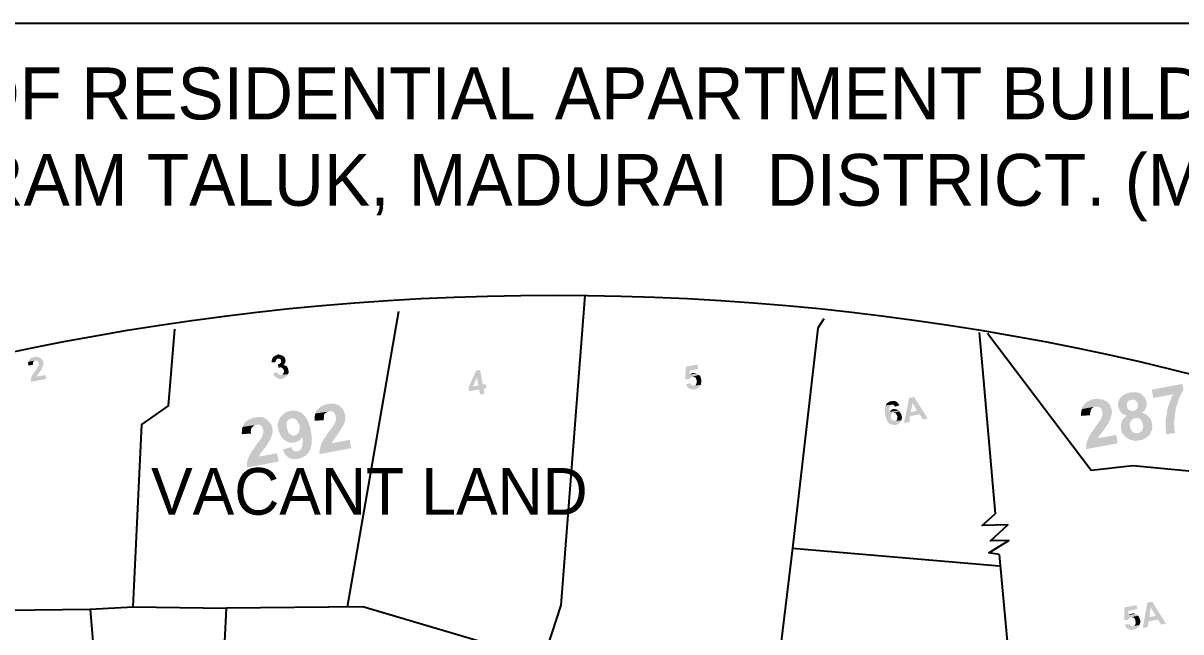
# Model space of a CAD drawing. Header units: metres. Extents: x 297 to 3998, y 336 to 1712.
# Drawn here: x 3210.3 to 3433.7, y 1444.5 to 1561.8 of the extents above; entities that cross this region are included whole.
import ezdxf

# ---------------------------------------------------------------- set-up
doc = ezdxf.new("R2010")
doc.units = ezdxf.units.M
doc.header["$MEASUREMENT"] = 0
doc.styles.get("Standard").update_dxf_attribs({"font": 'CENSCBK.TTF'})

msp = doc.modelspace()

# ---------------------------------------------------------------- hatches: boundary and pattern name
at = {"linetype": 'Continuous'}
for points in [[(3212.462, 1497.429), (3212.366, 1497.411), (3212.081, 1497.359), (3211.718, 1497.193), (3211.467, 1496.95), (3211.329, 1496.63), (3211.347, 1496.534), (3212.584, 1496.762), (3212.983, 1496.737), (3213.226, 1496.487), (3213.278, 1496.201), (3213.253, 1495.803), (3213.271, 1495.708), (3213.176, 1495.69), (3213.193, 1495.595), (3213.098, 1495.577), (3212.96, 1495.257), (3212.727, 1494.918), (3212.494, 1494.58), (3212.261, 1494.242), (3212.184, 1494.129), (3212.028, 1493.904), (3211.951, 1493.791), (3211.968, 1493.696), (3211.891, 1493.583), (3211.813, 1493.47), (3211.83, 1493.375), (3211.753, 1493.262), (3211.77, 1493.167), (3211.693, 1493.054), (3211.728, 1492.864), (3211.745, 1492.769), (3211.763, 1492.673), (3214.714, 1493.217), (3214.574, 1493.979), (3212.86, 1493.663), (3212.938, 1493.776), (3213.171, 1494.114), (3213.481, 1494.565), (3213.792, 1495.016), (3214.008, 1495.45), (3214.128, 1495.866), (3214.248, 1496.281), (3214.065, 1496.74), (3213.917, 1497.008), (3213.692, 1497.163), (3213.579, 1497.241), (3213.146, 1497.456), (3212.747, 1497.481), (3212.652, 1497.464)], [(3258.329, 1496.923), (3258.252, 1496.81), (3258.269, 1496.715), (3258.192, 1496.602), (3258.227, 1496.411), (3259.006, 1496.457), (3258.988, 1496.552), (3259.048, 1496.76), (3259.126, 1496.873), (3259.109, 1496.968), (3259.204, 1496.985), (3259.281, 1497.098), (3259.377, 1497.116), (3259.472, 1497.133)], [(3259.331, 1497.895), (3258.968, 1497.729), (3258.7, 1497.582), (3258.45, 1497.338), (3258.312, 1497.018), (3258.329, 1496.923), (3259.472, 1497.133), (3259.567, 1497.151), (3259.87, 1497.108), (3260.018, 1496.84), (3260.053, 1496.65), (3260.011, 1496.346), (3259.76, 1496.103), (3259.57, 1496.068), (3259.474, 1496.051), (3259.52, 1495.272), (3259.502, 1495.367), (3259.597, 1495.384), (3259.883, 1495.437), (3261.008, 1495.743), (3260.913, 1495.725), (3260.687, 1495.88), (3260.592, 1495.863), (3260.479, 1495.941), (3260.574, 1495.958), (3260.73, 1496.184), (3260.885, 1496.409), (3260.91, 1496.807), (3260.822, 1497.283), (3260.466, 1497.612), (3260.449, 1497.707), (3260.354, 1497.689), (3259.617, 1497.947), (3259.522, 1497.93)], [(3211.347, 1496.534), (3211.269, 1496.422), (3211.209, 1496.214), (3211.226, 1496.118), (3211.244, 1496.023), (3211.279, 1495.833), (3212.154, 1495.895), (3212.136, 1495.991), (3212.161, 1496.389), (3212.316, 1496.615), (3212.489, 1496.745), (3212.584, 1496.762)], [(3261.008, 1495.743), (3259.883, 1495.437), (3259.978, 1495.454), (3260.299, 1495.317), (3260.559, 1494.971), (3260.629, 1494.59), (3260.492, 1494.269), (3260.336, 1494.044), (3260.241, 1494.026), (3260.146, 1494.009), (3261.401, 1494.142), (3261.461, 1494.35), (3261.539, 1494.462), (3261.521, 1494.558), (3261.486, 1494.748), (3261.399, 1495.224), (3261.381, 1495.319), (3261.268, 1495.397), (3261.233, 1495.587), (3261.121, 1495.665)], [(3298.46, 1494.965), (3297.698, 1494.825), (3296.225, 1491.6), (3296.365, 1490.839), (3298.269, 1491.19), (3298.445, 1490.238), (3299.302, 1490.395), (3299.126, 1491.347), (3299.698, 1491.453), (3299.557, 1492.214), (3297.082, 1491.758), (3297.848, 1493.475)], [(3298.46, 1494.965), (3297.848, 1493.475), (3298.129, 1491.951), (3297.082, 1491.758), (3298.986, 1492.109)], [(3340.401, 1496), (3338.116, 1495.579), (3338.079, 1493.111), (3338.858, 1493.156), (3339.091, 1493.494), (3339.454, 1493.66), (3340.674, 1493.983), (3340.562, 1494.061), (3340.336, 1494.216), (3340.223, 1494.293), (3338.89, 1494.048), (3338.941, 1494.845), (3340.559, 1495.143)], [(3259.357, 1494.552), (3258.517, 1494.299), (3258.535, 1494.204), (3258.7, 1493.841), (3259.056, 1493.513), (3259.377, 1493.375), (3259.698, 1493.237), (3260.096, 1493.212), (3260.477, 1493.282), (3260.822, 1493.543), (3261.168, 1493.803), (3261.246, 1493.916), (3261.324, 1494.029), (3261.401, 1494.142), (3260.146, 1494.009), (3259.86, 1493.956), (3259.748, 1494.034), (3259.635, 1494.112), (3259.409, 1494.267), (3259.392, 1494.362)], [(3339.522, 1494.361), (3339.331, 1494.326), (3339.254, 1494.213), (3339.159, 1494.196), (3339.063, 1494.178), (3338.89, 1494.048), (3340.223, 1494.293), (3340.128, 1494.276), (3340.015, 1494.354), (3339.825, 1494.319), (3339.712, 1494.396), (3339.617, 1494.379)], [(3340.674, 1493.983), (3339.454, 1493.66), (3339.662, 1493.599), (3339.757, 1493.617), (3339.87, 1493.539), (3339.983, 1493.462), (3340.096, 1493.384), (3340.113, 1493.289), (3340.131, 1493.194), (3340.261, 1493.021), (3340.296, 1492.83), (3340.236, 1492.622), (3340.254, 1492.527), (3340.271, 1492.432), (3340.193, 1492.319), (3340.211, 1492.224), (3340.116, 1492.206), (3340.133, 1492.111), (3339.96, 1491.981), (3339.865, 1491.963), (3339.77, 1491.946), (3341.025, 1492.079), (3341.103, 1492.191), (3341.128, 1492.59), (3341.153, 1492.988), (3341.083, 1493.369), (3340.9, 1493.828), (3340.787, 1493.905)], [(3338.998, 1492.394), (3338.159, 1492.141), (3338.437, 1491.7), (3338.68, 1491.45), (3339.114, 1491.234), (3339.512, 1491.209), (3340.006, 1491.202), (3340.369, 1491.367), (3340.715, 1491.628), (3341.025, 1492.079), (3339.77, 1491.946), (3339.675, 1491.928), (3339.58, 1491.911), (3339.372, 1491.971), (3339.259, 1492.049), (3339.129, 1492.221), (3339.016, 1492.299)], [(3423.952, 1490.599), (3423.666, 1490.546), (3423.381, 1490.494), (3423.113, 1490.346), (3422.749, 1490.181), (3422.481, 1490.033), (3422.231, 1489.79), (3422.076, 1489.564), (3421.825, 1489.321), (3421.687, 1489), (3421.627, 1488.792), (3424.215, 1489.171), (3424.406, 1489.206), (3424.691, 1489.259), (3425.03, 1489.026), (3425.29, 1488.68), (3425.456, 1488.317), (3425.43, 1487.918), (3425.31, 1487.502), (3425.06, 1487.259), (3424.792, 1487.111), (3424.601, 1487.076), (3422.334, 1486.56), (3422.559, 1486.405), (3422.767, 1486.345), (3423.296, 1486.147), (3423.201, 1486.129), (3423.045, 1485.904), (3422.777, 1485.756), (3422.622, 1485.53), (3422.371, 1485.287), (3422.329, 1484.984), (3422.191, 1484.663), (3422.148, 1484.36), (3422.106, 1484.057), (3422.159, 1483.772), (3422.211, 1483.486), (3422.264, 1483.2), (3422.316, 1482.915), (3422.464, 1482.647), (3422.707, 1482.396), (3422.855, 1482.128), (3423.081, 1481.973), (3423.306, 1481.817), (3423.532, 1481.662), (3423.74, 1481.602), (3423.965, 1481.447), (3424.268, 1481.404), (3424.476, 1481.344), (3424.779, 1481.301), (3425.083, 1481.259), (3425.368, 1481.311), (3425.654, 1481.364), (3426.035, 1481.434), (3426.32, 1481.487), (3426.588, 1481.635), (3426.856, 1481.782), (3427.029, 1481.913), (3427.28, 1482.156), (3427.548, 1482.304), (3427.703, 1482.529), (3427.859, 1482.755), (3427.901, 1483.058), (3428.074, 1483.188), (3425.391, 1482.792), (3425.105, 1482.739), (3424.802, 1482.782), (3424.594, 1482.842), (3424.368, 1482.997), (3424.221, 1483.266), (3424.09, 1483.438), (3423.942, 1483.706), (3423.89, 1483.992), (3423.837, 1484.278), (3423.802, 1484.468), (3423.845, 1484.771), (3424, 1484.997), (3424.155, 1485.222), (3424.311, 1485.448), (3424.579, 1485.596), (3424.864, 1485.648), (3427.34, 1486.104), (3426.889, 1486.415), (3426.455, 1486.631), (3426.152, 1486.673), (3426.325, 1486.803), (3426.671, 1487.064), (3426.809, 1487.385), (3426.946, 1487.705), (3427.084, 1488.026), (3427.109, 1488.424), (3427.056, 1488.71), (3426.986, 1489.091), (3426.838, 1489.359), (3426.691, 1489.627), (3426.448, 1489.878), (3426.205, 1490.128), (3425.962, 1490.379), (3425.641, 1490.516), (3425.225, 1490.637), (3424.922, 1490.679), (3424.541, 1490.609), (3424.238, 1490.652)], [(3433.984, 1492.251), (3428.081, 1491.163), (3428.379, 1489.544), (3432.283, 1490.264), (3432.11, 1490.133), (3431.895, 1489.7), (3431.774, 1489.284), (3431.576, 1488.755), (3431.456, 1488.339), (3431.241, 1487.906), (3431.138, 1487.395), (3431.018, 1486.979), (3431.01, 1486.485), (3430.89, 1486.07), (3430.787, 1485.558), (3430.78, 1485.065), (3430.755, 1484.666), (3430.747, 1484.173), (3430.74, 1483.679), (3430.827, 1483.203), (3430.82, 1482.71), (3430.855, 1482.519), (3432.569, 1482.835), (3432.534, 1483.025), (3432.446, 1483.501), (3432.454, 1483.995), (3432.366, 1484.471), (3432.373, 1484.965), (3432.476, 1485.476), (3432.483, 1485.969), (3432.569, 1486.576), (3432.671, 1487.087), (3432.774, 1487.598), (3432.877, 1488.109), (3433.092, 1488.543), (3433.195, 1489.054), (3433.393, 1489.582), (3433.608, 1490.016), (3433.824, 1490.449), (3434.039, 1490.883), (3434.212, 1491.013)], [(3269.061, 1488.367), (3268.87, 1488.332), (3268.489, 1488.262), (3268.221, 1488.114), (3267.858, 1487.948), (3267.59, 1487.801), (3267.34, 1487.558), (3267.089, 1487.315), (3266.838, 1487.071), (3266.701, 1486.751), (3266.641, 1486.543), (3269.229, 1486.921), (3269.705, 1487.009), (3270.121, 1486.889), (3270.381, 1486.543), (3270.547, 1486.18), (3270.617, 1485.799), (3270.652, 1485.608), (3270.609, 1485.305), (3270.567, 1485.002), (3270.429, 1484.681), (3270.274, 1484.456), (3270.041, 1484.118), (3269.98, 1483.91), (3269.73, 1483.667), (3269.575, 1483.441), (3269.419, 1483.216), (3269.169, 1482.973), (3269.013, 1482.747), (3268.876, 1482.426), (3268.72, 1482.201), (3268.565, 1481.975), (3268.314, 1481.732), (3268.177, 1481.412), (3268.021, 1481.186), (3267.884, 1480.865), (3267.823, 1480.658), (3267.686, 1480.337), (3267.643, 1480.034), (3267.583, 1479.826), (3267.54, 1479.523), (3267.498, 1479.219), (3267.438, 1479.011), (3267.49, 1478.726), (3273.584, 1479.849), (3273.285, 1481.467), (3269.858, 1480.836), (3269.84, 1480.931), (3269.996, 1481.156), (3270.306, 1481.607), (3270.617, 1482.058), (3270.928, 1482.509), (3271.238, 1482.96), (3271.549, 1483.411), (3271.842, 1483.957), (3272.153, 1484.408), (3272.195, 1484.712), (3272.351, 1484.937), (3272.393, 1485.24), (3272.376, 1485.335), (3272.418, 1485.639), (3272.461, 1485.942), (3272.391, 1486.323), (3272.356, 1486.513), (3272.208, 1486.781), (3272.155, 1487.067), (3271.877, 1487.508), (3271.504, 1487.931), (3270.957, 1488.224), (3270.749, 1488.284), (3270.429, 1488.422), (3270.126, 1488.465), (3269.84, 1488.412), (3269.632, 1488.472), (3269.346, 1488.42)], [(3376.701, 1488.119), (3376.623, 1488.007), (3376.641, 1487.911), (3376.658, 1487.816), (3376.581, 1487.703), (3376.598, 1487.608), (3376.538, 1487.4), (3376.556, 1487.305), (3376.573, 1487.21), (3376.591, 1487.115), (3376.626, 1486.924), (3376.548, 1486.811), (3376.636, 1486.335), (3376.688, 1486.05), (3376.854, 1485.687), (3376.924, 1485.306), (3377.072, 1485.038), (3377.185, 1484.96), (3377.202, 1484.865), (3377.22, 1484.77), (3377.558, 1484.537), (3377.879, 1484.399), (3378.182, 1484.356), (3378.485, 1484.314), (3378.866, 1484.384), (3379.134, 1484.532), (3379.48, 1484.792), (3379.635, 1485.018), (3379.79, 1485.243), (3378.535, 1485.11), (3378.232, 1485.153), (3378.024, 1485.213), (3377.876, 1485.481), (3377.728, 1485.749), (3377.676, 1486.035), (3377.813, 1486.356), (3377.969, 1486.581), (3378.142, 1486.711), (3379.379, 1486.939), (3379.362, 1487.035), (3379.249, 1487.112), (3377.518, 1486.892), (3377.5, 1486.987), (3377.448, 1487.273), (3377.473, 1487.671), (3377.61, 1487.992), (3377.861, 1488.235), (3377.956, 1488.252)], [(3377.929, 1488.936), (3377.643, 1488.884), (3377.453, 1488.848), (3377.28, 1488.718), (3377.184, 1488.701), (3377.107, 1488.588), (3377.012, 1488.57), (3376.856, 1488.345), (3376.779, 1488.232), (3376.796, 1488.137), (3376.701, 1488.119), (3377.956, 1488.252), (3378.051, 1488.27), (3378.147, 1488.287), (3378.259, 1488.21), (3378.372, 1488.132), (3378.39, 1488.037), (3378.502, 1487.959), (3378.52, 1487.864), (3379.359, 1488.117), (3379.342, 1488.212), (3379.081, 1488.558), (3378.838, 1488.808), (3378.517, 1488.946), (3378.119, 1488.971), (3378.024, 1488.954)], [(3382.213, 1489.726), (3381.261, 1489.55), (3380.276, 1484.742), (3381.324, 1484.935), (3381.416, 1486.035), (3383.32, 1486.386), (3381.562, 1486.849), (3381.93, 1488.591)], [(3382.213, 1489.726), (3381.93, 1488.591), (3382.799, 1487.077), (3381.562, 1486.849), (3383.32, 1486.386), (3383.894, 1485.409), (3384.846, 1485.584)], [(3417.002, 1489.318), (3416.812, 1489.283), (3416.431, 1489.213), (3416.067, 1489.048), (3415.799, 1488.9), (3415.531, 1488.752), (3415.186, 1488.492), (3415.03, 1488.266), (3414.797, 1487.928), (3414.642, 1487.702), (3414.599, 1487.399), (3417.17, 1487.873), (3417.664, 1487.865), (3418.079, 1487.745), (3418.322, 1487.494), (3418.488, 1487.131), (3418.558, 1486.75), (3418.611, 1486.465), (3418.551, 1486.257), (3418.413, 1485.936), (3418.37, 1485.633), (3418.215, 1485.407), (3417.982, 1485.069), (3417.827, 1484.844), (3417.671, 1484.618), (3417.438, 1484.28), (3417.283, 1484.054), (3417.128, 1483.829), (3416.972, 1483.603), (3416.817, 1483.378), (3416.662, 1483.152), (3416.411, 1482.909), (3416.273, 1482.589), (3416.118, 1482.363), (3415.98, 1482.042), (3415.825, 1481.817), (3415.687, 1481.496), (3415.627, 1481.288), (3415.584, 1480.985), (3415.447, 1480.664), (3415.482, 1480.474), (3415.439, 1480.171), (3415.396, 1479.868), (3415.432, 1479.677), (3421.525, 1480.8), (3421.227, 1482.419), (3417.799, 1481.787), (3417.842, 1482.09), (3418.152, 1482.541), (3418.558, 1483.01), (3418.869, 1483.461), (3419.18, 1483.912), (3419.49, 1484.363), (3419.801, 1484.814), (3419.999, 1485.342), (3420.154, 1485.568), (3420.197, 1485.871), (3420.257, 1486.079), (3420.317, 1486.287), (3420.359, 1486.59), (3420.402, 1486.893), (3420.349, 1487.179), (3420.297, 1487.465), (3420.149, 1487.733), (3420.096, 1488.018), (3419.818, 1488.459), (3419.35, 1488.865), (3418.916, 1489.08), (3418.691, 1489.236), (3418.388, 1489.278), (3418.084, 1489.321), (3417.781, 1489.364), (3417.478, 1489.406), (3417.288, 1489.371)], [(3421.627, 1488.792), (3421.585, 1488.489), (3421.577, 1487.996), (3421.778, 1487.442), (3421.96, 1486.984), (3422.334, 1486.56), (3424.601, 1487.076), (3424.411, 1487.041), (3423.917, 1487.049), (3423.787, 1487.222), (3423.579, 1487.282), (3423.449, 1487.455), (3423.414, 1487.645), (3423.266, 1487.913), (3423.326, 1488.121), (3423.291, 1488.312), (3423.333, 1488.615), (3423.489, 1488.84), (3423.739, 1489.083), (3423.93, 1489.118), (3424.215, 1489.171)], [(3255.065, 1485.788), (3254.78, 1485.735), (3254.494, 1485.683), (3254.131, 1485.517), (3253.863, 1485.37), (3253.595, 1485.222), (3253.249, 1484.961), (3252.998, 1484.718), (3252.843, 1484.493), (3252.705, 1484.172), (3252.645, 1483.964), (3255.233, 1484.342), (3255.709, 1484.43), (3256.125, 1484.31), (3256.386, 1483.964), (3256.551, 1483.601), (3256.621, 1483.22), (3256.656, 1483.03), (3256.614, 1482.726), (3256.476, 1482.406), (3256.433, 1482.103), (3256.278, 1481.877), (3256.045, 1481.539), (3255.89, 1481.313), (3255.734, 1481.088), (3255.484, 1480.845), (3255.329, 1480.619), (3255.173, 1480.394), (3255.018, 1480.168), (3254.88, 1479.848), (3254.725, 1479.622), (3254.474, 1479.379), (3254.319, 1479.154), (3254.181, 1478.833), (3254.026, 1478.607), (3253.888, 1478.287), (3253.733, 1478.061), (3253.69, 1477.758), (3253.552, 1477.437), (3253.492, 1477.229), (3253.45, 1476.926), (3253.502, 1476.641), (3253.442, 1476.433), (3253.495, 1476.147), (3259.588, 1477.27), (3259.29, 1478.888), (3255.862, 1478.257), (3255.845, 1478.352), (3255.905, 1478.56), (3256.216, 1479.011), (3256.526, 1479.462), (3256.932, 1479.93), (3257.243, 1480.381), (3257.553, 1480.832), (3257.847, 1481.379), (3258.062, 1481.812), (3258.2, 1482.133), (3258.26, 1482.341), (3258.303, 1482.644), (3258.38, 1482.757), (3258.423, 1483.06), (3258.37, 1483.345), (3258.395, 1483.744), (3258.36, 1483.934), (3258.212, 1484.202), (3258.16, 1484.488), (3257.786, 1484.911), (3257.413, 1485.335), (3256.962, 1485.645), (3256.754, 1485.705), (3256.433, 1485.843), (3256.13, 1485.886), (3255.844, 1485.833), (3255.541, 1485.876), (3255.351, 1485.841)], [(3261.825, 1487.034), (3261.73, 1487.016), (3261.254, 1486.928), (3260.89, 1486.763), (3260.545, 1486.502), (3260.294, 1486.259), (3260.044, 1486.016), (3259.811, 1485.678), (3259.673, 1485.357), (3259.535, 1485.037), (3259.415, 1484.621), (3259.39, 1484.222), (3259.46, 1483.842), (3259.53, 1483.461), (3259.6, 1483.08), (3259.766, 1482.717), (3259.931, 1482.353), (3260.096, 1481.99), (3260.322, 1481.835), (3262.702, 1482.273), (3262.399, 1482.316), (3262.209, 1482.281), (3261.87, 1482.514), (3261.532, 1482.747), (3261.367, 1483.11), (3261.297, 1483.491), (3261.149, 1483.759), (3261.131, 1483.854), (3261.139, 1484.348), (3261.146, 1484.841), (3261.362, 1485.275), (3261.534, 1485.405), (3261.803, 1485.553), (3261.993, 1485.588), (3264.546, 1486.157), (3264.433, 1486.235), (3264.19, 1486.485), (3263.965, 1486.64), (3263.739, 1486.796), (3263.418, 1486.934), (3263.211, 1486.994), (3262.907, 1487.036), (3262.604, 1487.079), (3262.301, 1487.121), (3262.111, 1487.086)], [(3264.546, 1486.157), (3261.993, 1485.588), (3262.088, 1485.606), (3262.279, 1485.641), (3262.694, 1485.52), (3263.033, 1485.287), (3263.293, 1484.942), (3263.459, 1484.578), (3263.589, 1484.406), (3263.642, 1484.12), (3263.634, 1483.626), (3263.531, 1483.115), (3263.316, 1482.682), (3263.143, 1482.551), (3262.97, 1482.421), (3262.702, 1482.273), (3260.322, 1481.835), (3260.452, 1481.662), (3260.678, 1481.507), (3264.123, 1482.043), (3264.158, 1481.852), (3264.228, 1481.472), (3264.203, 1481.073), (3264.178, 1480.675), (3264.135, 1480.372), (3264.015, 1479.956), (3263.877, 1479.635), (3263.627, 1479.392), (3263.264, 1479.227), (3260.806, 1478.675), (3260.936, 1478.502), (3261.161, 1478.347), (3261.292, 1478.174), (3261.612, 1478.036), (3261.838, 1477.881), (3262.254, 1477.761), (3262.747, 1477.753), (3263.033, 1477.806), (3263.336, 1477.763), (3263.604, 1477.911), (3263.985, 1477.981), (3264.253, 1478.129), (3264.521, 1478.277), (3264.789, 1478.425), (3264.962, 1478.555), (3265.118, 1478.781), (3265.368, 1479.024), (3265.506, 1479.345), (3265.661, 1479.57), (3265.739, 1479.683), (3265.781, 1479.986), (3265.902, 1480.402), (3265.944, 1480.705), (3265.969, 1481.103), (3265.994, 1481.502), (3265.924, 1481.883), (3265.949, 1482.281), (3265.862, 1482.757), (3265.791, 1483.138), (3265.721, 1483.519), (3265.633, 1483.995), (3265.468, 1484.358), (3265.398, 1484.739), (3265.25, 1485.007), (3265.085, 1485.37), (3264.937, 1485.638), (3264.807, 1485.811), (3264.676, 1485.984)], [(3266.641, 1486.543), (3266.598, 1486.24), (3266.538, 1486.032), (3266.495, 1485.729), (3266.548, 1485.443), (3266.505, 1485.14), (3268.254, 1485.265), (3268.297, 1485.568), (3268.322, 1485.967), (3268.347, 1486.365), (3268.597, 1486.608), (3268.77, 1486.738), (3269.038, 1486.886), (3269.229, 1486.921)], [(3378.209, 1487.413), (3378.114, 1487.395), (3377.846, 1487.248), (3377.595, 1487.004), (3377.518, 1486.892), (3379.249, 1487.112), (3379.136, 1487.19), (3378.816, 1487.328), (3378.4, 1487.448), (3378.304, 1487.43)], [(3379.379, 1486.939), (3378.142, 1486.711), (3378.237, 1486.729), (3378.445, 1486.669), (3378.653, 1486.609), (3378.801, 1486.341), (3378.948, 1486.073), (3379.001, 1485.787), (3378.958, 1485.484), (3378.898, 1485.276), (3378.63, 1485.128), (3378.535, 1485.11), (3379.79, 1485.243), (3379.773, 1485.338), (3379.893, 1485.754), (3379.823, 1486.135), (3379.657, 1486.498), (3379.51, 1486.767), (3379.492, 1486.862)], [(3414.599, 1487.399), (3414.539, 1487.191), (3414.437, 1486.68), (3414.394, 1486.377), (3414.447, 1486.091), (3416.195, 1486.217), (3416.16, 1486.407), (3416.263, 1486.918), (3416.306, 1487.221), (3416.539, 1487.56), (3416.711, 1487.69), (3416.884, 1487.82), (3417.17, 1487.873)], [(3427.34, 1486.104), (3424.864, 1485.648), (3425.15, 1485.701), (3425.453, 1485.658), (3425.887, 1485.443), (3426.165, 1485.002), (3426.348, 1484.543), (3426.453, 1483.972), (3426.333, 1483.556), (3426.117, 1483.123), (3425.849, 1482.975), (3425.676, 1482.845), (3425.391, 1482.792), (3428.074, 1483.188), (3428.117, 1483.491), (3428.177, 1483.699), (3428.219, 1484.002), (3428.149, 1484.383), (3428.096, 1484.669), (3428.026, 1485.05), (3427.878, 1485.318), (3427.826, 1485.603), (3427.6, 1485.759), (3427.47, 1485.932)], [(3252.645, 1483.964), (3252.507, 1483.643), (3252.542, 1483.453), (3252.5, 1483.15), (3252.457, 1482.847), (3252.51, 1482.561), (3254.259, 1482.686), (3254.206, 1482.972), (3254.231, 1483.37), (3254.351, 1483.786), (3254.602, 1484.029), (3254.775, 1484.16), (3254.948, 1484.29), (3255.233, 1484.342)], [(3260.678, 1481.507), (3260.791, 1481.429), (3261.129, 1481.196), (3261.562, 1480.98), (3261.961, 1480.955), (3262.454, 1480.948), (3262.93, 1481.036), (3263.293, 1481.201), (3263.734, 1481.479), (3263.967, 1481.817), (3264.123, 1482.043)], [(3262.023, 1480.081), (3260.345, 1479.575), (3260.475, 1479.402), (3260.623, 1479.134), (3260.675, 1478.848), (3260.806, 1478.675), (3263.264, 1479.227), (3262.96, 1479.269), (3262.675, 1479.217), (3262.449, 1479.372), (3262.432, 1479.467), (3262.319, 1479.545), (3262.076, 1479.795)], [(3396.964, 1462.026), (3400.497, 1462.086), (3400.687, 1462.121)], [(3428.173, 1450.254), (3427.221, 1450.079), (3426.349, 1445.193), (3427.301, 1445.369), (3427.489, 1446.486), (3429.298, 1446.819), (3427.634, 1447.3), (3427.89, 1449.119)], [(3428.173, 1450.254), (3427.89, 1449.119), (3428.872, 1447.528), (3427.634, 1447.3), (3429.298, 1446.819), (3429.872, 1445.842), (3430.824, 1446.018)], [(3425.144, 1449.598), (3422.764, 1449.159), (3422.821, 1446.709), (3423.505, 1446.736), (3423.488, 1446.832), (3423.738, 1447.075), (3424.102, 1447.24), (3425.417, 1447.581), (3425.304, 1447.658), (3425.191, 1447.736), (3425.174, 1447.831), (3425.061, 1447.909), (3424.966, 1447.891), (3423.615, 1447.741), (3423.57, 1448.52), (3425.284, 1448.836)], [(3424.169, 1447.941), (3424.074, 1447.924), (3423.979, 1447.906), (3423.788, 1447.871), (3423.711, 1447.759), (3423.615, 1447.741), (3424.966, 1447.891), (3424.758, 1447.952), (3424.663, 1447.934), (3424.55, 1448.012), (3424.455, 1447.994), (3424.264, 1447.959)], [(3423.741, 1445.992), (3422.884, 1445.834), (3422.901, 1445.739), (3423.084, 1445.281), (3423.423, 1445.048), (3423.856, 1444.832), (3424.254, 1444.807), (3424.635, 1444.877), (3425.094, 1445.06), (3425.44, 1445.321), (3425.673, 1445.659), (3425.75, 1445.772), (3424.513, 1445.544), (3424.322, 1445.509), (3424.227, 1445.491), (3424.001, 1445.646), (3423.889, 1445.724), (3423.776, 1445.802), (3423.758, 1445.897)], [(3425.417, 1447.581), (3424.102, 1447.24), (3424.197, 1447.258), (3424.292, 1447.275), (3424.405, 1447.197), (3424.595, 1447.232), (3424.613, 1447.137), (3424.725, 1447.06), (3424.743, 1446.964), (3424.856, 1446.887), (3424.873, 1446.792), (3424.891, 1446.696), (3424.943, 1446.411), (3424.961, 1446.315), (3424.996, 1446.125), (3424.918, 1446.012), (3424.936, 1445.917), (3424.858, 1445.804), (3424.781, 1445.692), (3424.703, 1445.579), (3424.608, 1445.561), (3424.513, 1445.544), (3425.75, 1445.772), (3425.733, 1445.867), (3425.87, 1446.188), (3425.878, 1446.681), (3425.713, 1447.045), (3425.547, 1447.408), (3425.53, 1447.503)]]:
    msp.add_hatch(color=0, dxfattribs=at).paths.add_polyline_path(points)

# ---------------------------------------------------------------- linework, layer by layer
at = {"color": 7}
msp.add_lwpolyline([(3998.036, 499.936), (2798.366, 499.936), (2798.366, 1561.819), (3998.036, 1561.819)], close=True, dxfattribs=at)
at = {"color": 0, "linetype": 'Continuous'}
for points in [[(3310.654, 1438.936), (3314.101, 1449.612), (3318.75, 1509.322)], [(3282.714, 1506.246), (3272.833, 1449.194)], [(3364.816, 1504.775), (3363.617, 1503.034), (3358.738, 1460.593)], [(3231.478, 1449.252), (3233.17, 1484.411), (3238.314, 1488.017), (3239.529, 1502.803)], [(3394.803, 1502.179), (3395.414, 1495.013), (3397.878, 1467.215)], [(3396.37, 1502.017), (3416.406, 1475.649), (3424.413, 1476.534), (3450.162, 1474.092), (3463.015, 1472.72)], [(3398.633, 1459.38), (3396.606, 1459.696), (3400.497, 1462.086), (3396.964, 1462.026), (3400.334, 1465.108), (3395.338, 1464.975), (3397.878, 1467.215)], [(3358.738, 1460.593), (3356.547, 1442.569), (3349.071, 1436.663)], [(3358.738, 1460.593), (3398.626, 1457.157)], [(3398.633, 1459.38), (3401.974, 1423.081)], [(3223.193, 1448.808), (3226.116, 1413.712), (3232.823, 1415.243), (3247.863, 1415.356), (3249.533, 1449.035)]]:
    msp.add_lwpolyline(points, dxfattribs=at)
at = {"color": 7, "linetype": 'ByBlock'}
for points in [[(3190.89, 1448.413), (3223.193, 1448.808), (3231.478, 1449.252), (3249.533, 1449.035)], [(3318.861, 1436.519), (3275.806, 1449.255), (3249.533, 1449.035)]]:
    msp.add_lwpolyline(points, dxfattribs=at)
at = {"color": 1, "linetype": 'ByBlock'}
msp.add_circle((3312.782, 1009.358), 500, dxfattribs=at)

# ---------------------------------------------------------------- texts
at = {"color": 2, "linetype": 'Continuous'}
msp.add_text('VACANT LAND ', height=9, dxfattribs=at).set_placement((3234.961, 1467.037))
at = {"color": 0, "lineweight": -2, "ltscale": 200, "insert": (2828.456, 1553.274), "char_height": 10, "width": 1068.55351, "attachment_point": 1}
msp.add_mtext('\\A1;{\\C256;TOPO PLAN SHOWING THE PROPOSED CONSTRUCTION OF RESIDENTIAL APARTMENT BUILDING IN  T.S.NO: 11/21, R.S.NO : 316/2, AT MADAKULAM VILLAGE, TOWN SURVEY WARD NO:XXII, BLOCK NO:6, THIRUPARANKUNDRAM TALUK, MADURAI  DISTRICT. (MADURAI CORPORATION) }', dxfattribs=at)

doc.saveas('drawing.dxf')
